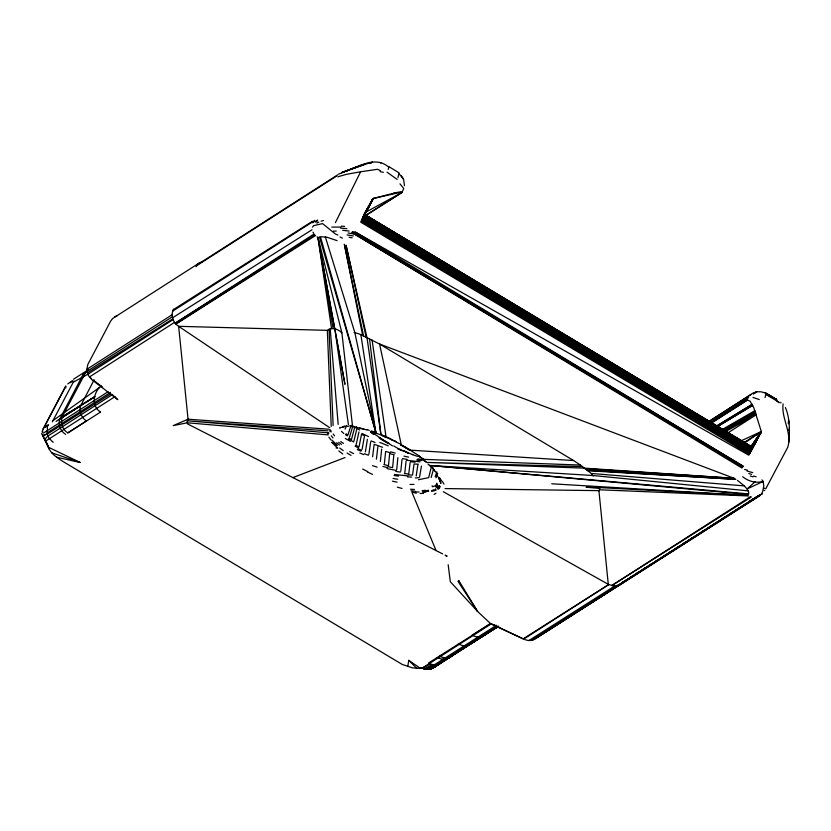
<?xml version="1.0" encoding="UTF-8"?>
<svg xmlns="http://www.w3.org/2000/svg" width="831" height="831" viewBox="0 0 831 831"><rect width="100%" height="100%" fill="white"/><g stroke="black" fill="none" stroke-linecap="round" stroke-linejoin="round"><path stroke-width="1.25" d="M329.73 427.716L178.634 326.313C172.962 322.958 170.345 315.084 173.554 309.194M765.704 488.908L787.757 447.275C792.286 432.722 781.14 418.429 783.093 403.887M788.993 441.988C789.658 430.52 790.001 418.284 785.42 407.543M765.091 397.561L765.995 393.24L776.466 399.379M404.479 185.708L403.658 179.683L401.435 175.902M788.297 423.467L788.588 419.759M421.348 667.584C424.464 670.461 432.92 669.36 434.052 667.106M393.749 455.71L392.616 467.666L387.984 466.627M397.935 177.751L399.036 172.827L388.544 166.439M396.73 469.505L397.893 457.663M788.567 423.758L788.806 421.327M384.379 463.615L385.626 451.399L390.123 452.708M400.812 471.135L402.007 459.501M380.359 461.402L381.668 449.124M404.842 472.662L406.068 461.163M789.367 432.764L789.055 435.496M619.822 584.847L614.088 586.104L608.282 584.318L598.985 491.35L599.785 487.839L586.073 487.288L599.805 487.984M376.401 459.128L377.866 446.735M410.109 462.659L408.759 473.982L404.375 473.597M372.6 456.738L374.158 444.305L382.603 447.296M419.208 668.321L412.488 667.875L402.256 664.457L63.198 461.631C57.609 457.881 50.753 454.017 48.52 447.265L41.675 433.387M368.881 454.308L370.678 441.853M416.196 476.028L417.816 465.1M407.792 666.587L408.738 660.333L420.07 668.134M711.253 422.802L747.401 400.033L750.061 401.186L753.79 407.73L761.321 431.549L751.754 448.148L363.573 215.593L363.739 214.689L751.837 447.369L749.292 454.339L360.758 222.178M365.411 451.856L367.375 439.339M419.624 476.755L421.452 466.056M362.108 449.342L364.31 436.867M788.941 430.281L789.419 427.955M356.229 444.367L358.95 431.943M356.696 429.554L353.684 441.936L348.355 439.059M431.185 467.583L428.671 477.648L418.429 479.747M42.381 432.473L42.776 430.915L42.132 431.424M47.429 426.916L47.201 433.99L43.752 435.579M59.739 419.156C57.858 424.786 60.59 431.331 65.618 434.343M431.144 477.524L433.585 468.902M349.477 437.231L352.78 426.251M351.066 425.316L347.888 435.008L346.08 433.803M87.993 369.982L85.344 373.067L64.808 411.968C59.552 418.253 60.57 428.713 67.882 432.899L100.572 412.051M100.447 411.937C91.701 406.816 93.093 394.216 99.388 387.558L101.444 386.083M388.202 169.41L388.763 167.156C374.552 154.857 357.205 167.872 342.642 172.204M435.195 476.61L436.888 471.894M56.082 421.379L80.721 405.632L94.163 379.798M761.321 494.175L762.629 491.713L763.803 485.969L763.149 481.429L761.965 479.882M437.241 488.296L438.03 486.249M436.753 475.831L437.677 473.525M436.711 487.319L437.573 485.242M345.094 429.056L346.61 425.545M42.474 430.5L43.389 428.547M436.275 486.291L437.199 484.203M435.922 485.252L436.909 483.154M743.963 442.611L761.321 431.549L749.718 453.487L361.215 221.295L363.209 216.746L751.494 449.176L761.321 431.549L741.335 440.721M335.423 222.615L360.612 171.778L377.648 169.275L380.546 170.781M65.878 385.968L43.222 428.879L65.628 386.363L65.888 387.807M48.333 424.807L44.677 427.331L47.751 425.971L48.177 425.108L44.677 427.331M52.332 421.847L73.917 380.962M83.09 374.511L59.78 419.032L64.226 416.186M361.215 221.295L373.244 198.505L389.303 194.329C392.762 193.862 400.407 190.756 401.872 192.543L365.941 215.437M749.292 454.339L761.321 431.549L744.285 443.11M750.684 446.953L761.321 431.549L750.113 452.656L361.641 220.454M364.248 214.346L750.964 446.818L761.321 431.549L750.466 451.867L362.036 219.623L373.244 198.505L402.173 191.961L403.762 188.544L399.991 183.848M743.07 466.149L354.982 233.116L351.845 232.524L742.54 467.095L743.07 466.149L355.502 232.161L352.334 231.569M751.432 446.714L761.321 431.549L751.286 449.789L362.97 217.4L373.244 198.505L362.69 218.106L751.058 450.433L761.321 431.549L751.837 447.369L751.224 446.725L761.321 431.549L750.777 451.15L362.389 218.833L373.244 198.505L371.114 201.59M363.801 215.676L373.244 198.505L363.417 216.143L751.65 448.626L761.321 431.549L751.598 446.756L364.456 214.336M348.096 233.002L354.463 234.051L354.982 233.116L742.582 467.012M391.048 439.62L396.19 441.677L386.083 437.262M363.573 215.593L373.244 198.505L371.187 201.788M364.31 214.003L373.244 198.505L369.431 204.727M365.006 212.528L368.175 207.137M369.442 204.977L373.244 198.505L369.442 204.831M364.83 214.73L751.733 446.881L761.321 431.549L751.816 447.732L363.677 215.115M366.918 209.059L368.185 206.95M195.96 266.689L198.557 263.541L202.359 261.474M761.321 431.549L751.795 447.099L364.871 215M83.183 374.355L88.096 369.992M452.542 654.838L453.009 654.163M473.899 640.867L473.41 641.563M620.684 584.401L623.852 581.357M312.508 227.133L313.63 225.668L322.553 223.601L335.485 234.041L337.895 235.059M435.932 477.794L437.501 475.81M538.343 636.047L537.948 636.536L539.859 635.403M454.65 653.571L451.96 655.794M623.385 581.877L622.575 582.843L651.94 564.02M471.676 643.017L442.497 661.84M487.288 632.807L486.831 633.357M339.453 428.152L340.076 427.425M435.319 665.787L431.715 668.363M441.697 662.536L432.868 668.145L436.639 665.018M44.999 439.048L47.907 436.046L112.32 394.642M441.708 662.525L451.15 656.334L450.319 657.03M537.532 636.993L533.627 639.693A19.923 18.635 57.5 0 1 532.702 639.995L531.736 640.244A20.682 19.342 57.5 0 1 530.77 640.431L528.776 640.514A33.469 31.298 57.5 0 0 527.768 640.389L524.828 639.631M760.957 391.796L756.781 391.733L753.302 392.928L708.365 421.982M434.499 667.127L435.995 665.776M454.048 654.277C450.433 658.308 443.983 658.838 439.464 656.023M486.706 633.471C483.071 637.46 476.662 637.959 472.174 635.164L490.446 623.52L523.198 638.842L608.749 584.567L523.686 639.091L491.152 623.894L422.273 668.072L427.144 669.381L431.995 668.55M312.768 222.812L314.263 221.399M340.471 427.934L341.125 427.321M590.103 603.202L589.397 603.846L601.239 596.315L597.811 598.393M755.223 481.606L747.069 488.992L748.575 491.723L748.762 493.915L431.133 465.547L592.929 475.509L748.232 490.861M313.038 221.784L314.669 220.381M442.643 553.913L187.598 423.945L187.1 421.743L188.045 419.208L178.634 326.313L327.341 330.354C331.849 326.739 338.227 329.107 341.884 332.867L352.437 425.347M70.375 382.644L72.276 381.159M52.987 420.611L99.388 387.558M67.778 383.922L72.318 380.785M199.617 262.773L112.715 318.45L110.731 320.963L87.806 364.529L86.85 369.556L87.941 374.511A9.286 8.694 57.5 0 1 88.387 375.446L91.659 379.518M73.481 379.237L86.995 370.564M450.714 656.397L443.131 661.227L452.168 655.285M747.89 502.724L753.239 499.213M755.379 497.811L759.669 495.006M443.131 661.227L451.088 656.033M709.591 422.823L748.689 397.592M483.528 635.175L482.562 635.788M433.74 667.667L441.469 662.691L440.056 663.564M197.518 264.59L337.635 174.894M196.552 265.764L336.41 176.162M87.847 374.272L173.056 319.613M174.51 322.386L89.364 377.014L91.41 378.593M314.108 233.958L175.154 323.217L314.793 234.778L175.85 324.017L315.5 235.547M43.461 433.076L108.092 391.713M46.993 433.003L110.419 392.429M114.907 396.688L46.11 440.825L45.528 440.015M710.536 423.665L747.401 400.033M728.018 432.826L756.293 414.7L725.598 431.528M428.131 669.35L435.257 664.779L439.215 663.948M437.22 664.551L430.105 669.111L497.26 626.356M457.891 651.494L460.052 650.112M447.847 658.432L431.071 668.862L497.8 626.221M750.403 496.709L611.595 585.678L751.39 496.948M654.122 562.629L658.474 559.834M660.645 558.442L679.135 546.59M681.306 545.188L697.625 534.728M700.886 532.64L705.239 529.856M707.41 528.454L711.762 525.67M715.024 523.572L718.285 521.484M721.547 519.396L724.809 517.298M728.07 515.21L732.423 512.415M734.594 511.023L738.946 508.24M742.208 506.141L744.389 504.749M748.741 501.955L753.083 499.171M755.265 497.779L757.436 496.377M172.755 311.095L312.082 222.199M86.86 369.296L172.173 314.7M87.026 371.374L172.308 316.819M86.382 402.1L94.744 396.771L62.024 417.629M67.81 432.847L86.434 420.933C81.76 418.232 78.561 411.241 80.721 405.632L62.325 416.767L94.796 396.616M708.573 421.597L751.234 394.351M437.283 664.54L446.839 658.765M460.644 649.759L462.68 648.471M469.608 644.046L473.317 641.677L467.001 645.718M476.277 639.797L478.292 638.52M496.263 627.041L487.922 632.36L492.544 629.451M497.011 627.041L450.994 656.583M434.53 667.106L451.15 656.334M453.477 654.828L497.676 626.803M451.939 656.054L448.657 658.059M498.714 626.221L468.757 645.105L463.916 645.926L458.12 644.139M623.582 581.742L626.844 579.664M630.116 577.576L633.378 575.488M636.65 573.411L638.831 572.019M643.184 569.235L647.546 566.462M649.717 565.07L651.899 563.678M656.261 560.904L658.432 559.512M662.795 556.739L666.057 554.651M669.329 552.563L672.591 550.486M675.863 548.398L679.135 546.31M683.487 543.536L686.759 541.448M690.021 539.361L693.293 537.283M703.099 531.03L705.27 529.638M709.632 526.854L713.985 524.081M722.7 518.523L724.881 517.131M729.234 514.347L732.506 512.27M735.767 510.182L739.039 508.094M742.312 506.017L745.573 503.929M749.936 501.155L753.198 499.067M532.463 640.057L756.335 496.99M757.799 496.138L759.835 494.84M597.572 598.673L606.62 592.898L603.337 594.986M537.086 637.429L658.557 559.855M660.738 558.463L725.058 517.37M728.32 515.282L744.68 504.833M534.51 639.268L759.108 496.003M496.471 625.296L434.364 664.81L435.299 664.779M445.073 659.16L429.139 669.298L445.956 658.993M459.2 650.683L464.186 647.474M477.586 638.977L487.361 632.734M472.673 642.405L496.512 627.166M442.424 661.912L496.709 627.312M529.015 640.504L614.587 586.094M531.965 640.182L757.301 496.741M537.709 636.816L553.03 627.052M555.129 625.712L601.156 596.378M536.743 637.751L621.848 583.507M620.248 584.629L759.981 495.546M173.336 309.651L312.404 221.316M47.201 433.99L42.932 435.205M490.654 623.634L428.516 663.024M490.487 630.771L493.645 628.714M451.877 655.628L454.121 654.205M172.505 317.826L312.009 229.761M87.369 372.88L172.796 318.865M110.752 393.894L47.222 434.073L48.873 437.906L52.395 441.614M747.017 503.357L753.572 499.213M755.753 497.831L762.318 493.697L748.004 502.745M365.785 215.26L401.872 192.543L365.526 212.3M591.205 602.517L594.508 600.449M344.2 426.199L342.393 427.259L345.073 426.21M434.125 494.414L435.995 493.261M716.976 426.023L752.211 404.427M115.841 316.341L114.553 317.037M716.841 425.773L752.128 404.281M338.477 174.219L356.457 166.834M315.406 222.178L317.328 221.046M88.896 373.67L73.263 382.218M721.474 429.949L754.953 410.639M315.707 221.16L317.702 220.018M722.908 430.229L755.348 411.792L722.866 430.105M724.466 430.925L755.836 413.246L724.071 430.894L721.786 429.585M723.115 430.801L755.639 412.612M425.14 669.1L426.106 669.277L434.26 664.8L432.359 664.54M424.163 668.83L432.297 664.53L429.44 663.502M316.777 223.124L318.792 222.074M422.273 668.072L430.313 663.907M117.046 315.884L116.111 316.237M292.896 477.607L345.052 457.549M370.605 162.492L341.655 172.599L363.604 164.559M337.76 176.826L346.361 174.323L360.612 171.778M341.655 172.599L365.256 164.05M342.123 427.113L345.499 426.345M343.068 426.802L344.117 426.49M321.067 221.202L323.602 220.506M393.416 193.353L396.356 192.678M422.927 492.596L425.971 492.108M415.292 477.97L419.198 477.711M444.907 659.18L440.991 658.983L437.199 657.466M331.746 227.102L340.939 227.081M430.032 668.851L420.528 668.217M420.07 493.458L423.457 493.375M409.995 484.473L413.952 484.4M333.46 231.122L336.254 231.08M346.413 426.251L348.615 426.261M445.032 488.576L599.494 490.654M590.612 472.932L580.422 465.048L423.197 459.346L418.71 456.229M582.489 466.617L427.622 462.452L584.38 468.144L734.147 478.303L379.57 344.024L359.958 334.239L354.079 332.4M415.427 491.89L419.104 492.004M407.429 476.911L411.657 477.067M599.795 489.802L748.502 495.951M408.291 474.917L412.54 475.103L414.035 463.978L418.315 464.197M410.483 489.251L414.42 489.428M349.778 425.742L353.03 425.888M587.797 470.73L735.851 479.342L586.987 470.211M551.742 483.787L747.588 495.442L599.712 487.6L599.39 486.623M580.422 465.048L573.608 460.551L410.826 450.184L400.958 444.627M585.242 468.674L734.147 478.303M328.671 429.18L188.045 419.208L173.201 425.628L187.255 422.782L328.162 434.893L327.881 432.785L187.214 420.787L328.058 430.863M407.824 475.914L394.465 474.449M340.471 228.089L346.922 228.681M742.696 476.703C748.336 481.409 755.971 483.413 763.149 481.429L747.069 488.992L744.306 485.886L591.215 473.462L593.178 475.976M431.133 465.547L748.513 494.497M411.075 490.778L415.022 491.142M341.406 226.115L344.636 226.416M342.725 230.312L349.124 231.06M420.019 461.839L406.577 460.239M351.264 426.407L354.338 426.708M410.607 461.766L415.043 462.213M350.35 426.365L352.853 426.698M416.778 460.01L421.296 460.613M337.116 240.647L326.863 237.209L320.402 236.69L375.809 432.317L371.114 430.905M347.067 234.944L353.352 235.952M417.38 459.439L421.919 460.125M394.071 475.477L398.62 476.153M495.006 625.151L492.295 624.424M395.764 471.406L400.313 472.112M351.191 426.272L353.674 426.677M417.972 458.941L422.564 459.709M393.073 478.459L397.685 479.248M349.093 237.271L352.178 237.822M402.484 458.567L407.076 459.377M396.231 470.429L387.017 468.591M752.969 397.426L759.295 399.555M336.015 447.93L336.887 448.096M355.772 427.176L367.177 430.001M392.419 481.18L397.093 482.157M380.089 171.643L383.382 172.339M403.991 456.126L408.634 457.143M56.716 457.237L80.212 462.493L48.52 447.265L46.868 442.913M744.597 469.473L747.588 470.18M382.883 466.482L387.506 467.604M359.698 428.007L363.843 429.056M383.88 464.539L388.482 465.703L389.656 453.612L394.216 454.796M761.778 392.003L765.715 393.042M747.048 471.073L752.709 472.61M420.808 667.864L426.106 669.277M332.556 442.559L331.611 442.31L337.802 448.148M390.591 451.825L395.192 453.082M397.28 487.143L402.007 488.441M748.783 473.556L751.577 474.366M750.331 476.038L753.031 476.838M372.496 465.672L377.17 467.136M753.655 476.018L756.168 476.807M51.813 452.822L80.212 462.493M412.384 454.567L417.391 456.364M372.226 431.756L381.159 435.07M391.1 439.069L380.878 434.374L366.98 337.604L346.07 245.27L366.107 337.085M364.331 453.695L368.393 455.232M366.907 429.419L369.265 430.344M397.758 448.969L402.526 450.849M371.125 440.929L375.051 442.487M379.777 442.404L388.316 445.832M408 452.718L412.727 454.63M359.761 452.999L363.729 454.619M327.881 432.785L328.889 433.19M43.129 435.86L43.877 436.171M357.309 449.592L361.028 451.202M373.597 431.808L376.609 433.117M381.595 435.434L386.207 437.438M357.932 448.688L361.599 450.288M763.731 488.046L764.686 488.472M403.222 450.599L408.239 452.833M764.115 490.363L764.738 490.57M355.107 446.216L358.504 447.784M364.767 435.911L361.485 434.384L359.034 446.87L355.678 445.302M403.399 450.693L408.457 453.04M368.569 436.597L361.942 433.439M367.344 471.946L372.454 474.366M396.034 441.957L401.196 444.398L379.57 344.024L573.608 460.551M380.058 162.533L380.941 162.959M383.268 435.953L386.56 437.542M446.05 555.679L447.099 556.188L445.167 555.201L446.039 555.638M340.024 237.001L342.351 238.154M403.492 450.849L408.582 453.352M362.669 469.058L367.738 471.613M349.726 451.597L353.57 453.581M398.558 448.511L402.557 450.599M766.047 394.528L779.062 402.235M400.667 444.834L405.518 447.514M359.771 430.063L354.754 427.227L351.43 439.547L348.958 438.145M766.12 394.102L776.705 399.991M443.328 491.734L608.282 584.318M393.645 445.987L397.561 448.189M350.298 441.375L345.312 438.456M766.13 393.749L776.673 399.721M355.502 232.161L748.845 455.222M766.099 393.479L776.601 399.503M347.036 453.061L351.046 455.367M410.431 450.319L419.738 456.261M400.552 444.772L410.099 450.34M765.87 393.115L776.31 399.306M384.473 440.679L388.929 443.318M355.98 426.76L357.517 427.674M363.988 214.44L379.549 223.799M381.772 225.139L385.106 227.143M387.329 228.473L396.21 233.823M398.433 235.152L401.768 237.157M403.991 238.497L430.666 254.535M432.889 255.865L441.77 261.214M443.993 262.554L447.327 264.559M449.55 265.889L458.442 271.238M460.665 272.568L463.999 274.573M466.222 275.913L475.114 281.262M477.326 282.592L480.661 284.597M482.884 285.937L487.33 288.606M489.552 289.946L491.775 291.276M495.11 293.281L497.333 294.621M500.667 296.625L504.002 298.63M506.224 299.97L544.004 322.688M546.227 324.017L549.561 326.022M551.784 327.362L560.665 332.701M562.888 334.041L566.223 336.046M568.446 337.386L577.337 342.725M579.56 344.065L582.895 346.07M585.117 347.4L594.009 352.749M596.232 354.089L599.556 356.094M602.89 358.099L606.225 360.103M608.448 361.433L611.782 363.438M614.005 364.778L622.897 370.117M625.12 371.457L628.454 373.462M630.677 374.802L639.558 380.141M641.781 381.481L645.116 383.486M647.339 384.815L651.784 387.495M654.007 388.825L656.23 390.165M659.565 392.17L661.788 393.51M665.122 395.514L668.456 397.519M670.679 398.849L672.902 400.189M676.237 402.194L678.449 403.523M681.784 405.528L685.118 407.533M687.341 408.873L689.564 410.213M692.898 412.218L695.121 413.547M698.456 415.552L701.79 417.557M704.013 418.897L707.347 420.901M710.682 422.906L714.016 424.911M716.239 426.241L718.451 427.581M727.343 432.93L730.678 434.935M732.9 436.265L735.123 437.605M738.458 439.609L740.681 440.939M744.015 442.944L747.349 444.949M354.463 234.051L741.99 468.05M392.461 445.852L384.088 440.607M405.133 447.442L409.797 450.319M765.247 393.146L768.332 395.078M770.389 396.366L772.456 397.654M384.296 440.617L371.717 432.245M317.078 236.887L317.941 237.437L341.884 332.867M384.732 441.313L387.475 443.11M419.188 456.302L423.82 459.356M345.457 434.675L347.358 435.932M379.487 437.76L383.818 440.71M52.457 441.666L53.267 442.217M340.793 441.562L343.473 443.422M737.471 480.401L744.306 485.886M379.133 437.812L383.517 440.866M387.059 172.183L397.156 179.444M339.702 448.054L343.234 450.61M422.647 459.211L426.947 462.368M338.726 442.31L341.531 444.388M93.446 380.162L102.649 387.246M111.842 394.33L113.889 395.899M91.857 379.663L117.825 399.659M421.681 458.764L425.773 461.953M338.799 450.901L342.736 453.975M370.896 431.891L373.721 434.114M370.397 431.85L373.254 434.146M336.628 442.715L339.495 445.052M343.837 433.502L341.448 431.351M776.653 400.791L779 402.755M429.7 465.183L433.491 468.352M337.438 445.395L331.995 440.191M333.553 442.715L336.441 445.426M490.446 623.52L477.617 611.491L450.319 581.71L448.179 564.737M427.996 464.082L430.894 466.825M117.202 399.181L115.042 396.886M408.738 660.333L416.83 668.425M434.052 470.076L437.002 473.296M399.233 173.991L403.222 178.665M440.025 480.734L440.939 483.455L438.83 477.815M416.341 493.188L411.854 492.025L436.057 550.558M432.089 467.562L434.613 470.834M331.268 435.776L333.013 438.041M328.868 437.179L330.987 439.963M432.993 468.435L434.198 470.066M333.21 433.979L334.571 435.87M439.641 477.794L441.5 480.754M312.996 232.181L313.526 233.085M442.352 481.326L443.972 484.089M438.467 486.686L437.979 485.73L435.652 486.841L435.195 485.865L432.494 486.737L432.099 485.782M42.298 434.54L49.122 449.072M438.332 476.942L439.464 479.871M325.357 236.928L354.827 332.535L375.809 432.317L319.436 236.845M331.559 328.723L317.941 237.437L344.875 383.642M330.717 430.043L331.164 431.954M329.668 429.648L330.104 431.694M363.573 336.046L344.335 244.241L362.69 335.558M334.966 330.187L317.941 237.437L333.096 328.619M344.958 384.597L335.225 331.59L348.418 424.714M334.903 328.671L335.101 329.762M360.872 334.664L375.809 432.317M372.08 339.941L385.989 436.639M369.525 338.726L380.878 434.374M330.198 328.941L338.186 424.412M329.055 329.263L333.127 425.555M327.341 330.354L331.226 426.49M780.839 402.173L780.849 403.025M439.526 485.886L439.215 488.098L437.864 489.22L438.591 487.205L439.215 488.098L440.181 486.769L439.526 485.886M435.517 489.158L433.948 490.747L431.476 491.142L433.408 489.781L433.948 490.747L436.078 490.103L435.517 489.158M756.781 391.733L753.53 393.821L756.781 391.733M372.517 161.941L370.335 163.333L372.517 161.941M752.668 405.351L717.298 426.687L752.668 405.351M458.941 580.817L457.974 581.295L477.617 611.491L458.941 580.817M428.204 490.321L425.503 491.194L422.075 490.872L425.108 490.238L425.503 491.194L428.661 491.298L428.204 490.321M440.025 479.414L439.381 478.656L440.659 481.533L440.025 479.414"/></g></svg>
